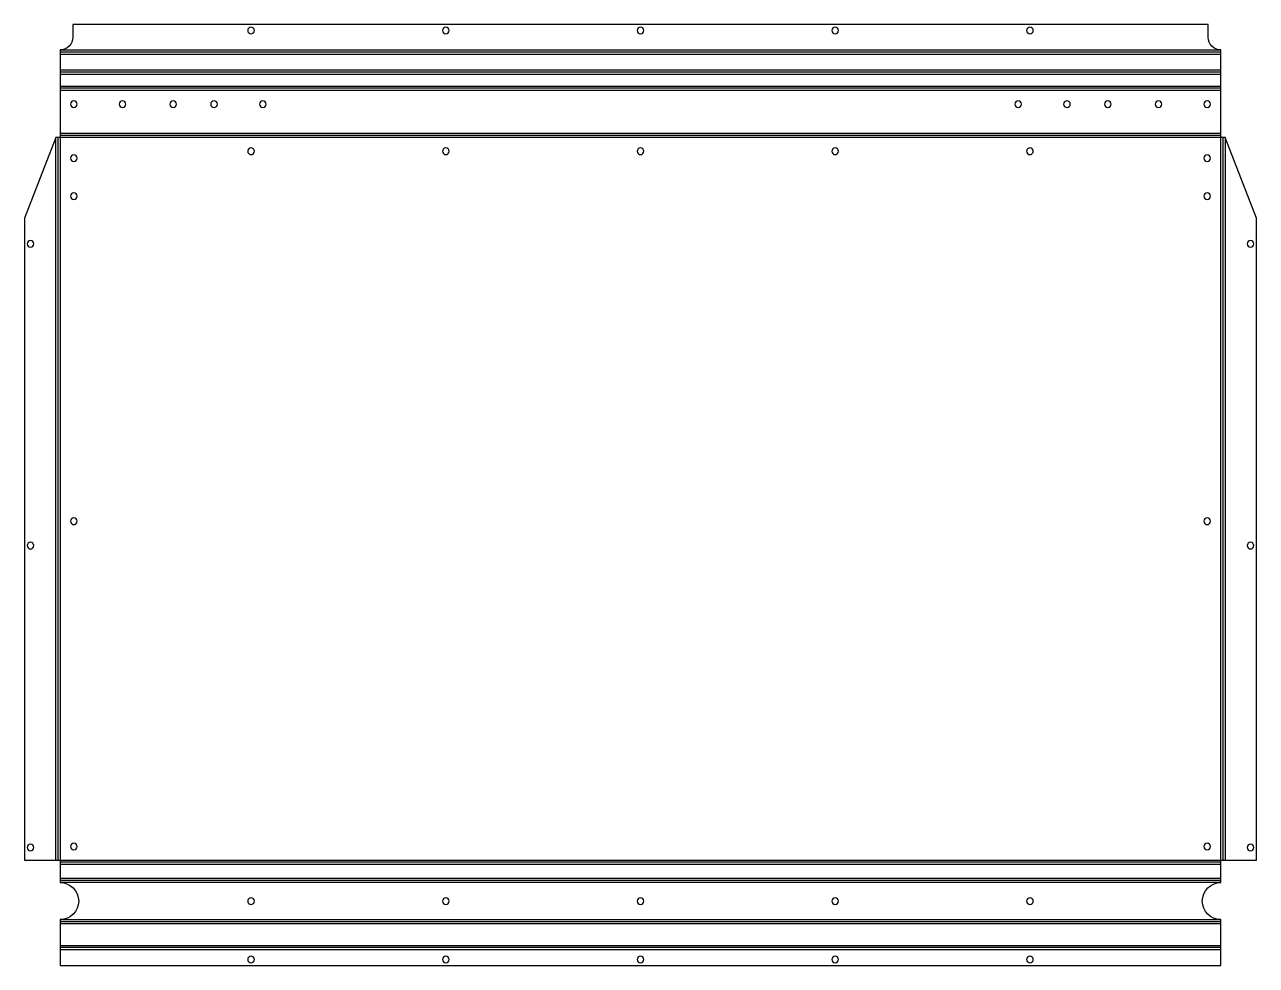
# Model space of a CAD drawing. Header units: millimetres. Extents: x -18 to 614, y 0 to 483.
import ezdxf

# ---------------------------------------------------------------- set-up
doc = ezdxf.new("R2010")
doc.units = ezdxf.units.MM

msp = doc.modelspace()

# ---------------------------------------------------------------- linework, layer by layer
at = {"layer": 'BEND'}
for p, q in [((596, 468.96), (0, 468.96)), ((596, 458.7), (0, 458.7)), ((596, 450.44), (0, 450.44)), ((-1.13, 425.05), (-1.13, 54.05)), ((596, 426.18), (0, 426.18)), ((597.13, 54.05), (597.13, 425.05)), ((596, 52.92), (0, 52.92)), ((596, 43.65), (0, 43.65)), ((596, 22.39), (0, 22.39)), ((596, 9.13), (0, 9.13))]:
    msp.add_line(p, q, dxfattribs=at)
at = {"layer": 'BEND_EXTENT'}
for p, q in [((0, 470.1), (596, 470.1)), ((596, 467.83), (0, 467.83)), ((0, 459.83), (596, 459.83)), ((596, 457.57), (0, 457.57)), ((0, 451.57), (596, 451.57)), ((596, 449.31), (0, 449.31)), ((-2.26, 54.05), (-2.26, 425.05)), ((0, 427.31), (596, 427.31)), ((598.26, 425.05), (598.26, 54.05)), ((596, 51.79), (0, 51.79)), ((0, 44.79), (596, 44.79)), ((596, 42.52), (0, 42.52)), ((0, 23.52), (596, 23.52)), ((596, 21.26), (0, 21.26)), ((0, 10.26), (596, 10.26)), ((596, 8), (0, 8))]:
    msp.add_line(p, q, dxfattribs=at)
msp.add_lwpolyline([(0, 425.05), (0, 54.05), (596, 54.05), (596, 425.05)], close=True, dxfattribs=at)
at = {"layer": 'INTERIOR_PROFILES', "extrusion": (0, 0, -1)}
for centre in [(-98, 480.1), (-198, 480.1), (-298, 480.1), (-398, 480.1), (-498, 480.1), (-7, 442.31), (-32, 442.31), (-58, 442.31), (-79, 442.31), (-104, 442.31), (-492, 442.31), (-517, 442.31), (-538, 442.31), (-564, 442.31), (-589, 442.31), (-98, 418.05), (-198, 418.05), (-298, 418.05), (-398, 418.05), (-498, 418.05), (-7, 414.55), (-589, 414.55), (-7, 395.05), (-589, 395.05), (15.26, 370.55), (-611.26, 370.55), (-7, 228.05), (-589, 228.05), (15.26, 215.55), (-611.26, 215.55), (15.26, 60.55), (-7, 61.05), (-589, 61.05), (-611.26, 60.55), (-98, 33.02), (-198, 33.02), (-298, 33.02), (-398, 33.02), (-498, 33.02), (-98, 3), (-198, 3), (-298, 3), (-398, 3), (-498, 3)]:
    msp.add_circle(centre, 1.7, dxfattribs=at)
at = {"layer": 'OUTER_PROFILES'}
msp.add_lwpolyline([(596, 23.52, -1), (596, 42.52), (596, 44.79), (596, 51.79), (596, 54.05), (614.26, 54.05), (614.26, 383.71), (598.26, 425.05), (596, 425.05), (596, 427.31), (596, 449.31), (596, 457.57), (596, 467.83), (596, 470.1, -0.414214), (589.5, 476.6), (589.5, 483.1), (6.5, 483.1), (6.5, 476.6, -0.414214), (0, 470.1), (0, 467.83), (0, 457.57), (0, 449.31), (0, 427.31), (0, 425.05), (-2.26, 425.05), (-18.26, 383.71), (-18.26, 54.05), (0, 54.05), (0, 51.79), (0, 44.79), (0, 42.52, -1), (0, 23.52), (0, 10.26), (0, 0), (596, 0), (596, 10.26)], format="xyb", close=True, dxfattribs=at)

doc.saveas('drawing.dxf')
